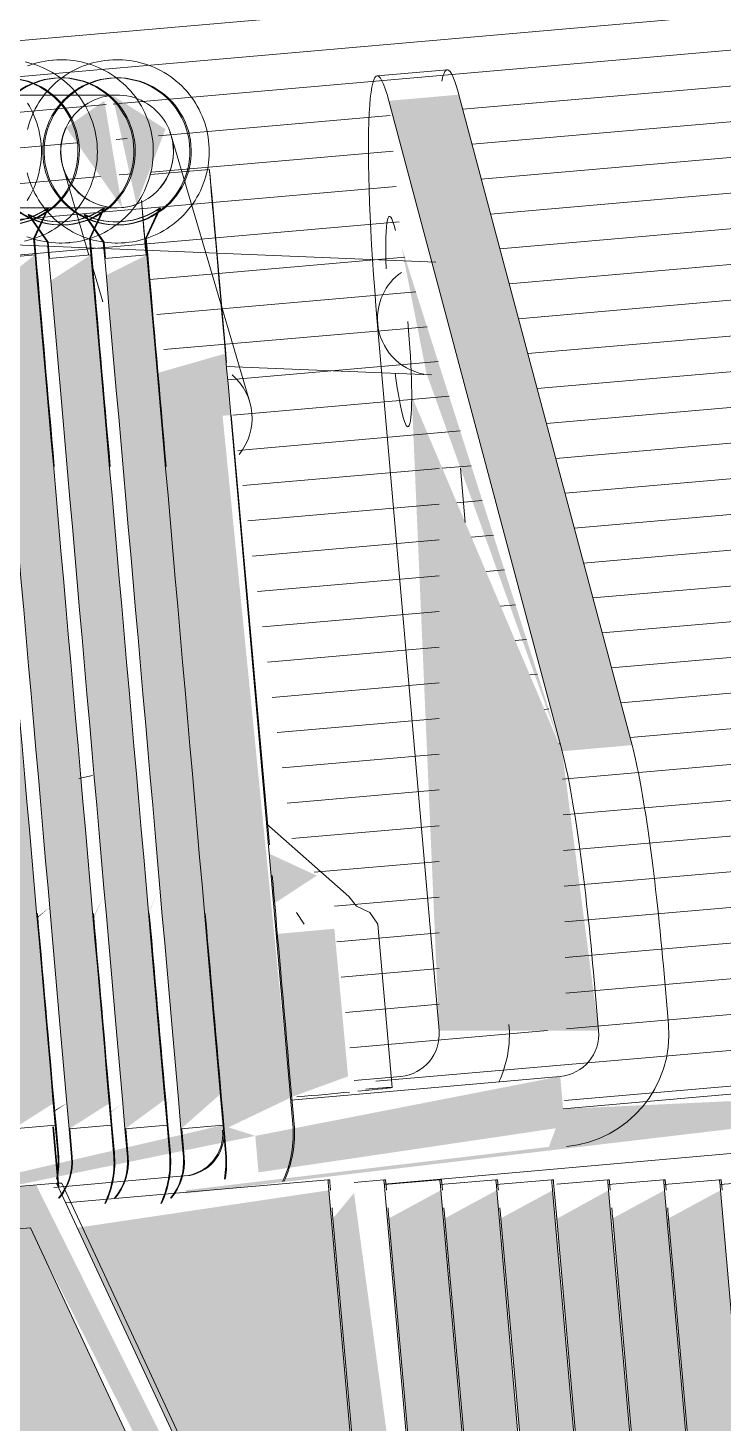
# Model space of a CAD drawing. Header units: millimetres. Extents: x -4612930 to -4329258, y -1064 to 30311.
# Drawn here: x -4376261.2 to -4376211.9, y 16834.9 to 16933.9 of the extents above; entities that cross this region are included whole.
import ezdxf

# ---------------------------------------------------------------- set-up
doc = ezdxf.new("R2010")
doc.units = ezdxf.units.MM
doc.layers.add('A-ROOF-PATT', color=132, linetype='Continuous', lineweight=5)
doc.layers.add('Q-SPCQ', color=91, linetype='Continuous', lineweight=5)

# ---------------------------------------------------------------- blocks, each defined once
blk = doc.blocks.new('Static Line_Sayfa_Metal Deck_Pan Mount - Up to 15 _ pitch - Max 2 Users-1865617-NORTH EAST')
at = {"layer": 'Q-SPCQ'}
for points in [[(4322970.593, 16882.538), (4322975.555, 16882.974), (4322963.264, 16929.132), (4322958.302, 16928.696), (4322963.447, 16909.374)], [(4322950.119, 16871.709), (4322953.19, 16873.712), (4322949.808, 16875.274), (4322949.944, 16873.712)], [(4322933.351, 16870.702), (4322934.243, 16871.453), (4322933.346, 16870.764)], [(4322951.321, 16857.972), (4322955.405, 16859.469), (4322954.433, 16869.945), (4322950.307, 16869.569), (4322951.306, 16858.153)], [(4322943.887, 16851.154), (4323009.854, 16858.965), (4322970.66, 16857.162), (4322969.651, 16854.467), (4322943.867, 16851.385)], [(4322949.053, 16852.658), (4322970.772, 16855.879), (4322970.459, 16859.469), (4322948.827, 16855.244)], [(4322934.55, 16856.964), (4322935.455, 16857.552), (4322934.543, 16857.043)]]:
    blk.add_hatch(color=256, dxfattribs=at).paths.add_polyline_path(points)
h = blk.add_hatch(color=256, dxfattribs=at)
h.paths.add_polyline_path([(4322970.593, 16882.538), (4322959.192, 16918.372), (4322960.963, 16909.374)])
h.paths.add_polyline_path([(4322961.861, 16862.719), (4322973.176, 16862.719), (4322970.593, 16882.538), (4322959.922, 16907.744), (4322961.388, 16873.712)])
h = blk.add_hatch(color=256, dxfattribs=at)
h.paths.add_polyline_path([(4322937.329, 16870.598), (4322938.132, 16872.353), (4322937.314, 16870.764)])
h.paths.add_polyline_path([(4322941.268, 16870.927), (4322942.038, 16873.067), (4322941.26, 16871.026)])
h = blk.add_hatch(color=256, dxfattribs=at)
h.paths.add_polyline_path([(4322938.527, 16856.858), (4322939.424, 16857.552), (4322938.52, 16856.941)])
h.paths.add_polyline_path([(4322942.467, 16857.192), (4322943.225, 16859.469), (4322942.461, 16857.253)])
h = blk.add_hatch(color=256, dxfattribs=at)
h.paths.add_polyline_path([(4322926.427, 16851.173), (4322926.249, 16853.262), (4322926.374, 16851.385)])
h.paths.add_polyline_path([(4322931.053, 16851.578), (4322948.827, 16855.244), (4322946.475, 16855.994), (4322930.981, 16852.401), (4322931.052, 16851.59)])
for p, q in [((4322962.431, 16930.896), (4322957.469, 16930.46)), ((4322963.264, 16929.132), (4322975.555, 16882.974)), ((4322970.593, 16882.538), (4322958.302, 16928.696)), ((4322961.644, 16917.241), (4322886.407, 16920.371)), ((4322957.477, 16913.027), (4322961.861, 16862.719)), ((4322946.783, 16909.853), (4322961.314, 16909.248)), ((4322963.719, 16898.775), (4322963.383, 16902.632)), ((4322936.301, 16880.599), (4322937.281, 16880.823)), ((4322955.471, 16872.235), (4322949.622, 16877.395)), ((4322955.471, 16872.235), (4322956.007, 16871.556)), ((4322956.961, 16871.09), (4322956.007, 16871.556)), ((4322952.298, 16870.277), (4322951.739, 16871.09)), ((4322957.52, 16870.278), (4322956.961, 16871.09)), ((4322958.531, 16858.681), (4322957.52, 16870.278)), ((4322973.176, 16862.719), (4322972.814, 16866.869)), ((4322977.776, 16867.305), (4322978.138, 16863.155)), ((4322951.337, 16857.79), (4322970.459, 16859.469)), ((4322959.145, 16859.469), (4322955.831, 16859.178)), ((4323039.239, 16858.966), (4322957.976, 16851.829)), ((4322970.66, 16857.162), (4322991.194, 16858.965))]:
    blk.add_line(p, q, dxfattribs=at)
for centre, major_axis, ratio, start_param, end_param in [((4322959, 16913.027), (-1.531, 17.433), 0.086705, 5.821787, 7.846369), ((4322963.962, 16913.463), (-1.531, 17.433), 0.086705, 5.821787, 6.581005), ((4322959, 16913.027), (-0.656, 7.471), 0.086705, 5.751974, 7.32277), ((4322961.479, 16913.245), (0, 4), 0.996205, 0.610846, 1.658044), ((4322961.479, 16913.245), (0, 4), 0.996205, 1.658044, 2.967041), ((4322959, 16913.027), (-0.656, 7.471), 0.086705, 2.074745, 4.704776), ((4322971.291, 16866.869), (-1.531, 17.433), 0.086705, 4.704776, 5.821787), ((4322976.253, 16867.305), (-1.531, 17.433), 0.086705, 4.704776, 5.821787), ((4322958.884, 16862.458), (0, 3), 0.996205, 3.22884, 4.799636), ((4322958.884, 16862.458), (0, 8), 0.996205, 4.276038, 4.799636), ((4322970.199, 16862.458), (0, 3), 0.996205, 3.22884, 4.799636), ((4322970.199, 16862.458), (0, 8), 0.996205, 3.22884, 4.799636), ((4322945.58, 16857.552), (12.951, 1.129), 0.007584, 5.660868, 6.824537), ((4322945.58, 16857.552), (12.951, 1.129), 0.007584, 5.211057, 5.584604)]:
    blk.add_ellipse(centre, major_axis=major_axis, ratio=ratio, start_param=start_param, end_param=end_param, dxfattribs=at)
blk = doc.blocks.new('Static Line_Sayfa_Metal Deck_Pan Mount - Up to 15 _ pitch - Max 2 Users-1847625-NORTH EAST')
at = {"layer": 'Q-SPCQ'}
h = blk.add_hatch(color=256, dxfattribs=at)
h.paths.add_polyline_path([(4322938.682, 16929.091), (4322940.399, 16921.347), (4322942.454, 16926.688), (4322939.302, 16928.696)])
h.paths.add_polyline_path([(4322939.38, 16921.121), (4322938.118, 16928.696), (4322935.406, 16926.797), (4322939.221, 16921.347)])
for points in [[(4322931.645, 16855.739), (4322934.498, 16857.552), (4322929.23, 16917.764), (4322926.242, 16917.503), (4322931.64, 16855.794)], [(4322935.614, 16855.739), (4322938.467, 16857.552), (4322933.199, 16917.764), (4322930.382, 16915.545), (4322935.609, 16855.794)], [(4322939.582, 16855.739), (4322942.412, 16857.819), (4322937.167, 16917.764), (4322934.316, 16915.931), (4322939.577, 16855.794)], [(4322943.55, 16855.739), (4322946.346, 16858.207), (4322941.135, 16917.764), (4322938.251, 16916.317), (4322943.546, 16855.794)], [(4322942.171, 16905.965), (4322947.085, 16906.395), (4322946.703, 16910.76), (4322941.871, 16909.374), (4322942.133, 16906.395)], [(4322946.505, 16855.651), (4322951.323, 16857.955), (4322946.505, 16906.344), (4322942.171, 16905.965), (4322946.498, 16855.739)], [(4322734.253, 16781.069), (4322779.685, 16787.241), (4322792.877, 16836.477), (4322933.703, 16846.965), (4322957.239, 16800.578), (4323000.237, 16804.34), (4322997.725, 16807.132), (4322956.268, 16805.673), (4322933.276, 16851.772), (4322789.918, 16837.026), (4322776.728, 16787.797), (4322733.991, 16784.058)], [(4322958.343, 16803.686), (4322961.963, 16806.169), (4322955.831, 16851.194), (4322954.336, 16849.393), (4322958.299, 16804.193)], [(4322962.281, 16804.031), (4322965.901, 16806.513), (4322961.984, 16851.385), (4322958.305, 16849.393), (4322962.254, 16804.34)], [(4322966.22, 16804.375), (4322969.84, 16806.856), (4322965.952, 16851.385), (4322962.273, 16849.393), (4322966.202, 16804.578)], [(4322970.158, 16804.72), (4322973.767, 16807.329), (4322969.92, 16851.385), (4322966.241, 16849.393), (4322969.969, 16806.867)], [(4322974.096, 16805.064), (4322977.717, 16807.542), (4322973.889, 16851.385), (4322970.213, 16849.361), (4322973.908, 16807.21)], [(4322978.034, 16805.409), (4322981.655, 16807.886), (4322977.857, 16851.385), (4322974.178, 16849.393), (4322977.866, 16807.329)], [(4322981.972, 16805.753), (4322985.593, 16808.229), (4322981.825, 16851.385), (4322978.147, 16849.393), (4322981.834, 16807.329)]]:
    blk.add_hatch(color=256, dxfattribs=at).paths.add_polyline_path(points)
h = blk.add_hatch(color=256, dxfattribs=at)
h.paths.add_polyline_path([(4322758.974, 16786.244), (4322772.467, 16789.653), (4322773.449, 16789.739), (4322777.339, 16790.078), (4322789.918, 16837.026), (4322754.808, 16833.954), (4322758.84, 16787.797)])
h.paths.add_polyline_path([(4322779.741, 16787.452), (4322953.929, 16803.59), (4322932.882, 16848.726), (4322792.877, 16836.477), (4322779.833, 16787.797)])
h.paths.add_polyline_path([(4322814.237, 16791.04), (4322819.578, 16793.47), (4322819.178, 16791.472)])
h.paths.add_polyline_path([(4322858.449, 16794.567), (4322855.261, 16798.761), (4322859.84, 16797.269)])
h.paths.add_polyline_path([(4322893.933, 16798.012), (4322899.519, 16800.331), (4322898.297, 16798.394)])
h.paths.add_polyline_path([(4322939.498, 16801.999), (4322944.38, 16804.637), (4322943.952, 16802.388), (4322941.45, 16802.17)])
h.paths.add_polyline_path([(4322957.239, 16803.59), (4322958.024, 16805.826), (4322954.047, 16851.385), (4322936.192, 16848.726), (4322956.889, 16804.34)])
for p, q in [((4322935.091, 16931.605), (4322935.003, 16931.605)), ((4322939.059, 16931.605), (4322938.971, 16931.605)), ((4322939.016, 16929.105), (4322887.425, 16929.105)), ((4322948.444, 16907.307), (4322942.868, 16926.236)), ((4322935.194, 16923.976), (4322937.027, 16917.752)), ((4322945.572, 16923.828), (4322941.385, 16923.462)), ((4322946.737, 16910.76), (4322945.731, 16922.064)), ((4322887.425, 16921.105), (4322939.016, 16921.105)), ((4322933.096, 16918.932), (4322934.101, 16921.085)), ((4322934.156, 16921.085), (4322933.152, 16918.932)), ((4322934.156, 16921.085), (4322934.101, 16921.085)), ((4322937.065, 16918.932), (4322938.069, 16921.085)), ((4322938.125, 16921.085), (4322937.12, 16918.932)), ((4322938.125, 16921.085), (4322938.069, 16921.085)), ((4322940.75, 16921.628), (4322941.094, 16917.764)), ((4322941.033, 16918.932), (4322942.037, 16921.085)), ((4322942.093, 16921.085), (4322941.089, 16918.932)), ((4322942.093, 16921.085), (4322942.037, 16921.085)), ((4322932.713, 16920.617), (4322934.076, 16918.67)), ((4322932.769, 16920.617), (4322932.713, 16920.617)), ((4322934.132, 16918.67), (4322932.769, 16920.617)), ((4322936.682, 16920.617), (4322938.045, 16918.67)), ((4322936.737, 16920.617), (4322936.682, 16920.617)), ((4322938.1, 16918.67), (4322936.737, 16920.617)), ((4322933.199, 16917.764), (4322933.096, 16918.932)), ((4322933.152, 16918.932), (4322933.096, 16918.932)), ((4322933.152, 16918.932), (4322933.254, 16917.764)), ((4322934.076, 16918.67), (4322934.178, 16917.503)), ((4322934.132, 16918.67), (4322934.076, 16918.67)), ((4322934.234, 16917.503), (4322934.132, 16918.67)), ((4322935.003, 16918.605), (4322935.091, 16918.605)), ((4322937.167, 16917.764), (4322937.065, 16918.932)), ((4322937.12, 16918.932), (4322937.065, 16918.932)), ((4322937.12, 16918.932), (4322937.222, 16917.764)), ((4322938.045, 16918.67), (4322938.147, 16917.503)), ((4322938.1, 16918.67), (4322938.045, 16918.67)), ((4322938.202, 16917.503), (4322938.1, 16918.67)), ((4322938.971, 16918.605), (4322939.059, 16918.605)), ((4322941.135, 16917.764), (4322941.033, 16918.932)), ((4322941.089, 16918.932), (4322941.033, 16918.932)), ((4322941.089, 16918.932), (4322941.191, 16917.764)), ((4322930.21, 16917.503), (4322933.199, 16917.764)), ((4322934.178, 16917.503), (4322937.167, 16917.764)), ((4322938.147, 16917.503), (4322941.135, 16917.764)), ((4322937.228, 16917.072), (4322938.004, 16914.437)), ((4322947.085, 16906.395), (4322951.486, 16856.087)), ((4322949.836, 16875.906), (4322947.125, 16906.395)), ((4322951.576, 16856.087), (4322951.213, 16860.237)), ((4322934.634, 16856), (4322931.645, 16855.739)), ((4322934.835, 16851.636), (4322934.464, 16855.879)), ((4322934.878, 16851.623), (4322934.505, 16855.879)), ((4322934.808, 16854.008), (4322934.634, 16856)), ((4322934.689, 16856), (4322934.864, 16854.008)), ((4322938.602, 16856), (4322935.614, 16855.739)), ((4322935.614, 16855.739), (4322935.788, 16853.746)), ((4322935.843, 16853.746), (4322935.669, 16855.739)), ((4322938.777, 16854.008), (4322938.602, 16856)), ((4322938.658, 16856), (4322938.832, 16854.008)), ((4322942.571, 16856), (4322939.582, 16855.739)), ((4322939.582, 16855.739), (4322939.756, 16853.746)), ((4322939.812, 16853.746), (4322939.637, 16855.739)), ((4322942.745, 16854.008), (4322942.571, 16856)), ((4322942.626, 16856), (4322942.8, 16854.008)), ((4322946.539, 16856), (4322943.55, 16855.739)), ((4322943.55, 16855.739), (4322943.725, 16853.746)), ((4322943.78, 16853.746), (4322943.606, 16855.739)), ((4322946.713, 16854.008), (4322946.539, 16856)), ((4322946.594, 16856), (4322946.769, 16854.008)), ((4322934.713, 16851.898), (4322790.523, 16839.283)), ((4322934.537, 16851.593), (4322943.778, 16852.401)), ((4322957.239, 16803.59), (4322934.713, 16851.898)), ((4322934.713, 16851.898), (4322935.095, 16851.898)), ((4322935.095, 16851.898), (4322957.619, 16803.596)), ((4322953.982, 16852.133), (4322935.363, 16850.504)), ((4322954.097, 16852.133), (4322953.982, 16852.133)), ((4322957.95, 16852.133), (4322955.831, 16851.948)), ((4322958.065, 16852.133), (4322957.95, 16852.133)), ((4322961.919, 16852.133), (4322957.981, 16851.788)), ((4322962.034, 16852.133), (4322961.919, 16852.133)), ((4322965.887, 16852.133), (4322961.95, 16851.788)), ((4322966.002, 16852.133), (4322965.887, 16852.133)), ((4322969.856, 16852.133), (4322965.918, 16851.788)), ((4322969.97, 16852.133), (4322969.856, 16852.133)), ((4322973.824, 16852.133), (4322970.213, 16851.817)), ((4322973.939, 16852.133), (4322973.824, 16852.133)), ((4322977.792, 16852.133), (4322973.855, 16851.788)), ((4322977.907, 16852.133), (4322977.792, 16852.133)), ((4322981.761, 16852.133), (4322977.823, 16851.788)), ((4322981.876, 16852.133), (4322981.761, 16852.133)), ((4322985.729, 16852.133), (4322981.792, 16851.788)), ((4322954.047, 16851.385), (4322958.218, 16803.607)), ((4322958.015, 16851.385), (4322962.181, 16803.676)), ((4322961.984, 16851.385), (4322966.089, 16804.364)), ((4322965.952, 16851.385), (4322970.027, 16804.708)), ((4322969.92, 16851.385), (4322973.966, 16805.053)), ((4322970.213, 16849.377), (4322970.036, 16851.385)), ((4322973.889, 16851.385), (4322977.904, 16805.398)), ((4322977.857, 16851.385), (4322981.842, 16805.742)), ((4322981.825, 16851.385), (4322985.78, 16806.087)), ((4322954.336, 16849.393), (4322958.35, 16803.609)), ((4322958.305, 16849.393), (4322962.312, 16803.678)), ((4322962.273, 16849.393), (4322966.22, 16804.375)), ((4322966.241, 16849.393), (4322970.158, 16804.72)), ((4322970.21, 16849.393), (4322974.096, 16805.064)), ((4322974.178, 16849.393), (4322978.034, 16805.409)), ((4322978.147, 16849.393), (4322981.972, 16805.753)), ((4322792.877, 16836.477), (4322932.882, 16848.726)), ((4322932.882, 16848.726), (4322955.408, 16800.418))]:
    blk.add_line(p, q, dxfattribs=at)
at = {"layer": 'Q-SPCQ', "flags": 128}
for points in [[(4322932.649, 16921.633), (4322932.783, 16921.855), (4322932.909, 16922.083), (4322933.025, 16922.315), (4322933.132, 16922.552), (4322933.229, 16922.794), (4322933.317, 16923.038), (4322933.394, 16923.286), (4322933.462, 16923.537), (4322933.52, 16923.791), (4322933.567, 16924.047), (4322933.604, 16924.304), (4322933.631, 16924.563), (4322933.648, 16924.822), (4322933.654, 16925.082), (4322933.65, 16925.342), (4322933.635, 16925.601), (4322933.61, 16925.86), (4322933.574, 16926.118), (4322933.529, 16926.374), (4322933.473, 16926.628), (4322933.407, 16926.879), (4322933.331, 16927.128), (4322933.245, 16927.373), (4322933.15, 16927.615), (4322933.044, 16927.853), (4322932.93, 16928.086), (4322932.806, 16928.315), (4322932.673, 16928.538)], [(4322934.436, 16931.58), (4322934.178, 16931.552), (4322933.921, 16931.514), (4322933.665, 16931.466), (4322933.412, 16931.407), (4322933.161, 16931.338), (4322932.913, 16931.26), (4322932.669, 16931.171)], [(4322932.626, 16919.055), (4322932.87, 16918.965), (4322933.117, 16918.884), (4322933.367, 16918.814), (4322933.62, 16918.754), (4322933.875, 16918.703), (4322934.132, 16918.663), (4322934.391, 16918.634), (4322934.65, 16918.614), (4322934.91, 16918.606), (4322935.003, 16918.605)], [(4322932.46, 16918.744), (4322932.713, 16918.803), (4322932.964, 16918.871), (4322933.212, 16918.95), (4322933.456, 16919.038), (4322933.697, 16919.136), (4322933.933, 16919.244), (4322934.166, 16919.361), (4322934.393, 16919.488), (4322934.615, 16919.623), (4322934.831, 16919.767), (4322935.042, 16919.92), (4322935.246, 16920.08), (4322935.444, 16920.249), (4322935.634, 16920.426), (4322935.818, 16920.61), (4322935.994, 16920.802), (4322936.162, 16921), (4322936.322, 16921.205), (4322936.474, 16921.416), (4322936.617, 16921.633), (4322936.752, 16921.855), (4322936.877, 16922.083), (4322936.993, 16922.315), (4322937.1, 16922.552), (4322937.197, 16922.794), (4322937.285, 16923.038), (4322937.363, 16923.286), (4322937.43, 16923.537), (4322937.488, 16923.791), (4322937.536, 16924.047), (4322937.573, 16924.304), (4322937.6, 16924.563), (4322937.616, 16924.822), (4322937.622, 16925.082), (4322937.618, 16925.342), (4322937.603, 16925.601), (4322937.578, 16925.86), (4322937.543, 16926.118), (4322937.497, 16926.374), (4322937.441, 16926.628), (4322937.375, 16926.879), (4322937.299, 16927.128), (4322937.214, 16927.373), (4322937.118, 16927.615), (4322937.013, 16927.853), (4322936.898, 16928.086), (4322936.774, 16928.315), (4322936.642, 16928.538), (4322936.5, 16928.756), (4322936.35, 16928.968), (4322936.191, 16929.174), (4322936.024, 16929.374), (4322935.849, 16929.566), (4322935.667, 16929.752), (4322935.478, 16929.93), (4322935.281, 16930.1), (4322935.078, 16930.262), (4322934.869, 16930.416), (4322934.653, 16930.562), (4322934.432, 16930.699), (4322934.206, 16930.827), (4322933.975, 16930.945), (4322933.739, 16931.055), (4322933.499, 16931.155), (4322933.255, 16931.245), (4322933.008, 16931.325), (4322932.758, 16931.396), (4322932.505, 16931.456)], [(4322938.405, 16931.58), (4322938.146, 16931.552), (4322937.889, 16931.514), (4322937.634, 16931.466), (4322937.38, 16931.407), (4322937.129, 16931.338), (4322936.882, 16931.26), (4322936.637, 16931.171), (4322936.396, 16931.073), (4322936.16, 16930.965), (4322935.928, 16930.848), (4322935.701, 16930.722), (4322935.478, 16930.587), (4322935.262, 16930.443), (4322935.052, 16930.29), (4322934.847, 16930.129), (4322934.65, 16929.96), (4322934.459, 16929.784), (4322934.276, 16929.599), (4322934.1, 16929.408), (4322933.931, 16929.21), (4322933.771, 16929.005), (4322933.619, 16928.794), (4322933.476, 16928.577), (4322933.342, 16928.354), (4322933.216, 16928.127), (4322933.1, 16927.894), (4322932.993, 16927.657), (4322932.896, 16927.416), (4322932.808, 16927.171), (4322932.731, 16926.923), (4322932.663, 16926.672)], [(4322932.652, 16923.582), (4322932.718, 16923.331), (4322932.794, 16923.082), (4322932.88, 16922.837), (4322932.975, 16922.595), (4322933.081, 16922.357), (4322933.195, 16922.124), (4322933.319, 16921.895), (4322933.452, 16921.672), (4322933.594, 16921.454), (4322933.744, 16921.241), (4322933.903, 16921.036), (4322934.069, 16920.836), (4322934.244, 16920.644), (4322934.426, 16920.458), (4322934.616, 16920.28), (4322934.812, 16920.11), (4322935.015, 16919.947), (4322935.224, 16919.793), (4322935.44, 16919.648), (4322935.661, 16919.511), (4322935.887, 16919.383), (4322936.119, 16919.264), (4322936.354, 16919.155), (4322936.594, 16919.055), (4322936.838, 16918.965), (4322937.086, 16918.884), (4322937.336, 16918.814), (4322937.589, 16918.754), (4322937.844, 16918.703), (4322938.101, 16918.663), (4322938.359, 16918.634), (4322938.618, 16918.614), (4322938.878, 16918.606), (4322938.971, 16918.605)], [(4322935.003, 16931.605), (4322934.743, 16931.6), (4322934.483, 16931.584), (4322934.436, 16931.58)], [(4322935.657, 16918.63), (4322935.916, 16918.657), (4322936.173, 16918.696), (4322936.428, 16918.744), (4322936.682, 16918.803), (4322936.932, 16918.871), (4322937.18, 16918.95), (4322937.425, 16919.038), (4322937.665, 16919.136), (4322937.902, 16919.244), (4322938.134, 16919.361), (4322938.361, 16919.488), (4322938.583, 16919.623), (4322938.8, 16919.767), (4322939.01, 16919.92), (4322939.214, 16920.08), (4322939.412, 16920.249), (4322939.603, 16920.426), (4322939.786, 16920.61), (4322939.962, 16920.802), (4322940.13, 16921), (4322940.291, 16921.205), (4322940.442, 16921.416), (4322940.586, 16921.633), (4322940.72, 16921.855), (4322940.845, 16922.083), (4322940.962, 16922.315), (4322941.069, 16922.552), (4322941.166, 16922.794), (4322941.253, 16923.038), (4322941.331, 16923.286), (4322941.399, 16923.537), (4322941.456, 16923.791), (4322941.504, 16924.047), (4322941.541, 16924.304), (4322941.568, 16924.563), (4322941.584, 16924.822), (4322941.591, 16925.082), (4322941.586, 16925.342), (4322941.572, 16925.601), (4322941.547, 16925.86), (4322941.511, 16926.118), (4322941.466, 16926.374), (4322941.41, 16926.628), (4322941.344, 16926.879), (4322941.268, 16927.128), (4322941.182, 16927.373), (4322941.086, 16927.615), (4322940.981, 16927.853), (4322940.867, 16928.086), (4322940.743, 16928.315), (4322940.61, 16928.538), (4322940.468, 16928.756), (4322940.318, 16928.968), (4322940.159, 16929.174), (4322939.992, 16929.374), (4322939.818, 16929.566), (4322939.636, 16929.752), (4322939.446, 16929.93), (4322939.25, 16930.1), (4322939.047, 16930.262), (4322938.837, 16930.416), (4322938.622, 16930.562), (4322938.401, 16930.699), (4322938.174, 16930.827), (4322937.943, 16930.945), (4322937.707, 16931.055), (4322937.467, 16931.155), (4322937.223, 16931.245), (4322936.976, 16931.325), (4322936.726, 16931.396), (4322936.473, 16931.456), (4322936.218, 16931.506), (4322935.961, 16931.546), (4322935.703, 16931.576), (4322935.444, 16931.595), (4322935.184, 16931.604), (4322935.091, 16931.605)], [(4322938.971, 16931.605), (4322938.711, 16931.6), (4322938.452, 16931.584), (4322938.405, 16931.58)], [(4322939.626, 16918.63), (4322939.884, 16918.657), (4322940.141, 16918.696), (4322940.397, 16918.744), (4322940.65, 16918.803), (4322940.901, 16918.871), (4322941.148, 16918.95), (4322941.393, 16919.038), (4322941.634, 16919.136), (4322941.87, 16919.244), (4322942.102, 16919.361), (4322942.33, 16919.488), (4322942.552, 16919.623), (4322942.768, 16919.767), (4322942.979, 16919.92), (4322943.183, 16920.08), (4322943.38, 16920.249), (4322943.571, 16920.426), (4322943.755, 16920.61), (4322943.931, 16920.802), (4322944.099, 16921), (4322944.259, 16921.205), (4322944.411, 16921.416), (4322944.554, 16921.633), (4322944.688, 16921.855), (4322944.814, 16922.083), (4322944.93, 16922.315), (4322945.037, 16922.552), (4322945.134, 16922.794), (4322945.222, 16923.038), (4322945.299, 16923.286), (4322945.367, 16923.537), (4322945.425, 16923.791), (4322945.472, 16924.047), (4322945.509, 16924.304), (4322945.536, 16924.563), (4322945.553, 16924.822), (4322945.559, 16925.082), (4322945.555, 16925.342), (4322945.54, 16925.601), (4322945.515, 16925.86), (4322945.48, 16926.118), (4322945.434, 16926.374), (4322945.378, 16926.628), (4322945.312, 16926.879), (4322945.236, 16927.128), (4322945.15, 16927.373), (4322945.055, 16927.615), (4322944.95, 16927.853), (4322944.835, 16928.086), (4322944.711, 16928.315), (4322944.578, 16928.538), (4322944.437, 16928.756), (4322944.286, 16928.968), (4322944.128, 16929.174), (4322943.961, 16929.374), (4322943.786, 16929.566), (4322943.604, 16929.752), (4322943.415, 16929.93), (4322943.218, 16930.1), (4322943.015, 16930.262), (4322942.806, 16930.416), (4322942.59, 16930.562), (4322942.369, 16930.699), (4322942.143, 16930.827), (4322941.912, 16930.945), (4322941.676, 16931.055), (4322941.436, 16931.155), (4322941.192, 16931.245), (4322940.945, 16931.325), (4322940.694, 16931.396), (4322940.441, 16931.456), (4322940.186, 16931.506), (4322939.929, 16931.546), (4322939.671, 16931.576), (4322939.412, 16931.595), (4322939.152, 16931.604), (4322939.059, 16931.605)], [(4322935.091, 16918.605), (4322935.351, 16918.61), (4322935.61, 16918.626), (4322935.657, 16918.63)], [(4322939.059, 16918.605), (4322939.319, 16918.61), (4322939.578, 16918.626), (4322939.626, 16918.63)]]:
    blk.add_lwpolyline(points, dxfattribs=at)
at = {"layer": 'Q-SPCQ'}
for centre, major_axis, ratio, start_param, end_param in [((4322934.998, 16925.105), (-0.003, 5.219), 1, 0.08677, 3.228363), ((4322935.095, 16925.105), (0.001, 5.219), 1, 0.08751, 3.229103), ((4322931.03, 16925.105), (0, 5.219), 1, 3.228859, 6.370452), ((4322931.127, 16925.105), (0.001, 5.219), 1, 3.229103, 6.370696), ((4322938.967, 16925.105), (0, 5.219), 1, 0.087266, 3.228859), ((4322939.064, 16925.105), (0, 5.219), 1, 0.087266, 3.228859), ((4322934.998, 16925.105), (0, 5.219), 1, 3.228859, 6.370452), ((4322935.095, 16925.105), (0, 5.219), 1, 3.228859, 6.370452), ((4322938.967, 16925.105), (0, 5.219), 1, 3.228859, 6.370452), ((4322939.064, 16925.105), (0, 5.219), 1, 3.228859, 6.370452), ((4322939.031, 16925.106), (0.002, 4), 1, 4.800106, 7.941699), ((4322939.016, 16925.105), (0, 4), 1, 1.134464, 1.658063), ((4322939.016, 16925.105), (0, 4), 1, 4.799655, 5.061455), ((4322939.031, 16925.106), (0, 4), 1, 1.658063, 4.799655), ((4322939.016, 16925.105), (0, 4), 1, 4.014257, 4.799655), ((4322939.016, 16925.105), (0, 4), 1, 1.658063, 2.96706), ((4322947.097, 16906.395), (-1.525, 17.433), 0.00069, 5.829339, 7.853921), ((4322931.021, 16925.441), (0, 5.334), 1, 2.700692, 3.757026), ((4322931.077, 16925.441), (0, 5.334), 1, 2.700692, 3.757026), ((4322934.99, 16925.441), (0, 5.334), 1, 2.700692, 3.757026), ((4322935.045, 16925.441), (0, 5.334), 1, 2.700692, 3.757026), ((4322938.958, 16925.441), (0, 5.334), 1, 2.700692, 3.757026), ((4322939.013, 16925.441), (0, 5.334), 1, 2.700692, 3.757026), ((4322939.016, 16925.105), (0, 4), 1, 3.228859, 3.490659), ((4322942.116, 16905.959), (-1.525, 17.433), 0.00069, 0.558445, 0.811518), ((4322931.888, 16886.882), (-6.101, 69.734), 0.00069, 4.253546, 5.171111), ((4322932.868, 16886.621), (-6.101, 69.734), 0.00069, 4.253546, 5.171111), ((4322935.857, 16886.882), (-6.101, 69.734), 0.00069, 4.253546, 5.171111), ((4322935.999, 16886.882), (-6.101, 69.734), 0.00069, 1.111953, 1.341345), ((4322936.837, 16886.621), (-6.101, 69.734), 0.00069, 4.253546, 5.171111), ((4322939.825, 16886.882), (-6.101, 69.734), 0.00069, 4.253546, 5.171111), ((4322939.968, 16886.882), (-6.101, 69.734), 0.00069, 1.111953, 1.341345), ((4322940.805, 16886.621), (-6.101, 69.734), 0.00069, 4.253546, 5.171111), ((4322943.794, 16886.882), (-6.101, 69.734), 0.00069, 4.253546, 5.171111), ((4322943.936, 16886.882), (-6.101, 69.734), 0.00069, 1.111953, 1.341345), ((4322947.097, 16906.395), (-0.654, 7.471), 0.00069, 0, 1.047137), ((4322947.097, 16906.395), (-0.654, 7.471), 0.00069, 5.235927, 6.283125), ((4322944.607, 16906.177), (0, 4), 1, 4.799655, 5.585054), ((4322944.607, 16906.177), (0.002, 4), 1, 4.014665, 4.800064), ((4322951.201, 16860.237), (-1.525, 17.433), 0.00069, 4.712329, 5.596938), ((4322932.031, 16886.882), (-6.101, 69.734), 0.00069, 1.800127, 2.029519), ((4322935.999, 16886.882), (-6.101, 69.734), 0.00069, 1.800127, 2.029519), ((4322939.968, 16886.882), (-6.101, 69.734), 0.00069, 1.800127, 2.029519), ((4322943.936, 16886.882), (-6.101, 69.734), 0.00069, 1.800127, 2.029519), ((4322943.517, 16855.39), (0, 8), 1, 4.276057, 4.799655), ((4322943.607, 16855.39), (0, 8), 1, 4.276057, 4.799655), ((4322943.517, 16855.39), (0, 3), 1, 3.228859, 4.799655), ((4322943.607, 16855.39), (-0.001, 3), 1, 3.228371, 4.799167), ((4322927.835, 16853.398), (0, 7), 1, 4.537856, 4.799655), ((4322927.89, 16853.398), (0, 7), 1, 4.537856, 4.799655), ((4322931.803, 16853.398), (0, 4), 1, 4.014257, 4.799655), ((4322931.859, 16853.398), (0, 4), 1, 4.014257, 4.799655), ((4322931.803, 16853.398), (0, 7), 1, 4.276057, 4.799655), ((4322931.859, 16853.398), (-0.002, 7), 1, 4.275829, 4.799428), ((4322935.772, 16853.398), (0, 4), 1, 4.014257, 4.799655), ((4322935.827, 16853.398), (0, 4), 1, 4.014257, 4.799655), ((4322935.772, 16853.398), (0, 7), 1, 4.276057, 4.799655), ((4322935.827, 16853.398), (0, 7), 1, 4.276057, 4.799655), ((4322939.74, 16853.398), (0.002, 4), 1, 4.014665, 4.800064), ((4322939.795, 16853.398), (0, 4), 1, 4.014257, 4.799655), ((4322939.74, 16853.398), (0, 7), 1, 4.537856, 4.799655), ((4322939.795, 16853.398), (0, 7), 1, 4.537856, 4.799655), ((4322954.069, 16851.137), (-0.087, 0.996), 0.00069, 0, 1.318576), ((4322954.184, 16851.137), (-0.087, 0.996), 0.00069, 4.964488, 6.283124), ((4322958.038, 16851.137), (-0.087, 0.996), 0.00069, 0, 1.318577), ((4322958.152, 16851.137), (-0.087, 0.996), 0.00069, 4.964488, 6.283126), ((4322962.006, 16851.137), (-0.087, 0.996), 0.00069, 0, 1.318576), ((4322962.121, 16851.137), (-0.087, 0.996), 0.00069, 4.964488, 6.283126), ((4322965.974, 16851.137), (-0.087, 0.996), 0.00069, 0, 1.318576), ((4322966.089, 16851.137), (-0.087, 0.996), 0.00069, 4.964488, 6.283126), ((4322969.943, 16851.137), (-0.087, 0.996), 0.00069, 0, 1.318576), ((4322970.058, 16851.137), (-0.087, 0.996), 0.00069, 4.964488, 6.283124), ((4322973.911, 16851.137), (-0.087, 0.996), 0.00069, 0, 1.318576), ((4322974.026, 16851.137), (-0.087, 0.996), 0.00069, 4.964488, 6.283124), ((4322977.879, 16851.137), (-0.087, 0.996), 0.00069, 0, 1.318576), ((4322977.994, 16851.137), (-0.087, 0.996), 0.00069, 4.964488, 6.283124), ((4322981.848, 16851.137), (-0.087, 0.996), 0.00069, 0, 1.318576), ((4322981.963, 16851.137), (-0.087, 0.996), 0.00069, 4.964488, 6.283124), ((4322954.357, 16849.144), (-0.087, 0.996), 0.00069, 4.964488, 6.283125), ((4322958.326, 16849.144), (-0.087, 0.996), 0.00069, 4.964488, 6.283125), ((4322962.294, 16849.144), (-0.087, 0.996), 0.00069, 4.964488, 6.283125), ((4322966.262, 16849.144), (-0.087, 0.996), 0.00069, 4.964488, 6.283125), ((4322970.231, 16849.144), (-0.087, 0.996), 0.00069, 4.964488, 6.283125), ((4322974.199, 16849.144), (-0.087, 0.996), 0.00069, 4.964488, 6.283125), ((4322978.168, 16849.144), (-0.087, 0.996), 0.00069, 4.964488, 6.283125)]:
    blk.add_ellipse(centre, major_axis=major_axis, ratio=ratio, start_param=start_param, end_param=end_param, dxfattribs=at)

msp = doc.modelspace()

# ---------------------------------------------------------------- hatches: boundary and pattern name
at = {"layer": 'A-ROOF-PATT'}
h = msp.add_hatch(dxfattribs=at)
h.set_pattern_fill('FP_163', color=256, style=0, pattern_type=2)
h.set_pattern_definition([(4.981, (-8927779.1346, -385739.019), (0.0097379167, 2.5354203988), [])])
h.paths.add_polyline_path([(-4377741.122, 16841.744), (-4377528.064, 16858.427), (-4377523.649, 16818.171), (-4377738.362, 16800.74), (-4377740.874, 16840.121)])
h.paths.add_polyline_path([(-4386496.086, 15911.582), (-4376435.155, 16788.502), (-4376438.834, 16834.637), (-4376356.073, 16843.424), (-4376354.744, 16848.459), (-4376351.925, 16850.484), (-4376351.031, 16855.879), (-4376341.42, 16857.508), (-4376342.376, 16859.813), (-4376345.795, 16859.514), (-4376349.328, 16863.361), (-4376344.096, 16867.524), (-4376340.756, 16867.524), (-4376340.313, 16868.57), (-4376331.763, 16870.715), (-4376323.132, 16866.472), (-4376320.847, 16867.077), (-4376319.858, 16867.123), (-4376316.879, 16867.077), (-4376315.89, 16867.123), (-4376312.911, 16867.077), (-4376311.921, 16867.123), (-4376308.942, 16867.077), (-4376307.953, 16867.123), (-4376304.974, 16867.077), (-4376303.304, 16871.026), (-4376304.667, 16875.821), (-4376308.679, 16875.47), (-4376312.652, 16921.628), (-4376308.326, 16922.064), (-4376309.57, 16927.676), (-4376305.812, 16929.044), (-4376307.279, 16917.511), (-4376304.362, 16917.503), (-4376303.067, 16917.532), (-4376300.394, 16917.503), (-4376299.099, 16917.532), (-4376296.426, 16917.503), (-4376295.13, 16917.532), (-4376292.457, 16917.503), (-4376291.162, 16917.532), (-4376288.489, 16917.503), (-4376287.193, 16917.532), (-4376284.52, 16917.503), (-4376283.225, 16917.532), (-4376280.552, 16917.503), (-4376279.257, 16917.532), (-4376276.584, 16917.503), (-4376275.288, 16917.532), (-4376272.615, 16917.503), (-4376271.32, 16917.532), (-4376268.647, 16917.503), (-4376267.352, 16917.532), (-4376264.499, 16915.452), (-4376263.383, 16917.532), (-4376260.564, 16915.838), (-4376259.415, 16917.532), (-4376256.63, 16916.224), (-4376255.446, 16917.532), (-4376252.695, 16916.61), (-4376251.478, 16910.388), (-4376247.107, 16909.374), (-4376242.445, 16875.91), (-4376239.498, 16872.108), (-4376239.44, 16869.95), (-4376238.1, 16859.142), (-4376223.428, 16858.965), (-4376223.038, 16857.182), (-4376180.566, 16858.966), (-4376154.693, 16858.966), (-4376135.765, 16818.219), (-4376156.517, 16817.941), (-4376183.771, 16817.752), (-4376180.463, 16810.658), (-4366821.412, 17627.85), (-4369028.827, 17625.699), (-4376820.454, 16936.146), (-4376693.786, 16938.314), (-4376689.439, 16938.639), (-4376681.601, 16937.363), (-4376676.774, 16933.841), (-4376678.602, 16928.436), (-4376684.582, 16923.725), (-4376683.757, 16924.635), (-4376681.573, 16923.991), (-4376679.04, 16860.805), (-4376686.002, 16860.805), (-4376692.195, 16925.689), (-4376698.063, 16928.179), (-4376910.675, 16928.162), (-4377137.92, 16908.051), (-4377136.518, 16863.05), (-4377136.314, 16860.797), (-4377143.277, 16860.797), (-4377147.053, 16907.242), (-4377591.362, 16867.921), (-4377590.784, 16863.042), (-4377593.792, 16863.042), (-4377593.588, 16860.788), (-4377600.551, 16860.788), (-4377601.563, 16867.019), (-4377972.305, 16834.208), (-4377964.861, 16818.184), (-4377985.614, 16817.906), (-4378016.073, 16817.905), (-4378021.723, 16829.835), (-4378131.922, 16817.903), (-4378135.856, 16803.167), (-4378141.175, 16802.889), (-4378187.068, 16802.888), (-4378183.702, 16815.5), (-4388378.226, 15911.584), (-4386511.067, 15911.582)])
h.paths.add_polyline_path([(-4377281.088, 16800.748), (-4377283.543, 16841.779), (-4377070.79, 16858.436), (-4377066.375, 16818.18), (-4377269.273, 16801.786)])
h.paths.add_polyline_path([(-4376823.814, 16800.757), (-4376826.269, 16841.788), (-4376613.516, 16858.444), (-4376609.101, 16818.189), (-4376811.998, 16801.795)])
h.paths.add_polyline_path([(-4376184.579, 16810.3), (-4376184.078, 16811.312), (-4376184.805, 16812.871)])
h.paths.add_polyline_path([(-4376275.309, 16852.592), (-4376275.215, 16854.937), (-4376275.513, 16854.937)])
h.paths.add_polyline_path([(-4377646.851, 16855.412), (-4377647.495, 16862.802), (-4377626.739, 16863.102), (-4377628.274, 16856.973), (-4377646.335, 16855.449)])
h.paths.add_polyline_path([(-4377189.577, 16855.421), (-4377190.221, 16862.811), (-4377169.465, 16863.11), (-4377171, 16856.982), (-4377189.06, 16855.458)])
h.paths.add_polyline_path([(-4376732.303, 16855.429), (-4376732.947, 16862.819), (-4376712.191, 16863.119), (-4376713.726, 16856.991), (-4376731.786, 16855.467)])
h.paths.add_polyline_path([(-4376336.733, 16857.13), (-4376336.273, 16858.063), (-4376336.766, 16857.508)])
h.paths.add_polyline_path([(-4376321.009, 16857.464), (-4376321.984, 16859.514), (-4376321.013, 16857.508)])
h.paths.add_polyline_path([(-4376287.22, 16857.643), (-4376286.426, 16859.514), (-4376287.234, 16857.808)])
h.paths.add_polyline_path([(-4376283.251, 16857.643), (-4376282.309, 16857.808), (-4376283.266, 16857.808)])
h.paths.add_polyline_path([(-4376223.338, 16882.538), (-4376234.74, 16918.372), (-4376235.63, 16928.696), (-4376230.552, 16928.696), (-4376218.376, 16882.974), (-4376220.756, 16882.765)])
h.paths.add_polyline_path([(-4376232.07, 16862.719), (-4376232.07, 16903.163), (-4376223.338, 16882.538), (-4376223.038, 16862.719), (-4376223.756, 16862.719)])
h.paths.add_polyline_path([(-4377188.462, 16866.142), (-4377184.874, 16872.052), (-4377181.385, 16874.574), (-4377176.893, 16869.787), (-4377172.176, 16869.378), (-4377173.29, 16867.41), (-4377187.458, 16866.218)])
h.paths.add_polyline_path([(-4376731.188, 16866.151), (-4376727.6, 16872.06), (-4376724.111, 16874.583), (-4376719.619, 16869.796), (-4376714.902, 16869.387), (-4376716.016, 16867.419), (-4376730.184, 16866.227)])
h.paths.add_polyline_path([(-4376254.552, 16921.121), (-4376258.526, 16926.797), (-4376255.215, 16928.696), (-4376254.572, 16921.347)])
h.paths.add_polyline_path([(-4376253.532, 16921.347), (-4376254.552, 16928.647), (-4376251.478, 16925.753)])

# ---------------------------------------------------------------- block references
at = {"layer": 'Q-SPCQ'}
for name in ['Static Line_Sayfa_Metal Deck_Pan Mount - Up to 15 _ pitch - Max 2 Users-1865617-NORTH EAST', 'Static Line_Sayfa_Metal Deck_Pan Mount - Up to 15 _ pitch - Max 2 Users-1847625-NORTH EAST']:
    msp.add_blockref(name, (-8699193.932, 0), dxfattribs=at)

doc.saveas('drawing.dxf')
